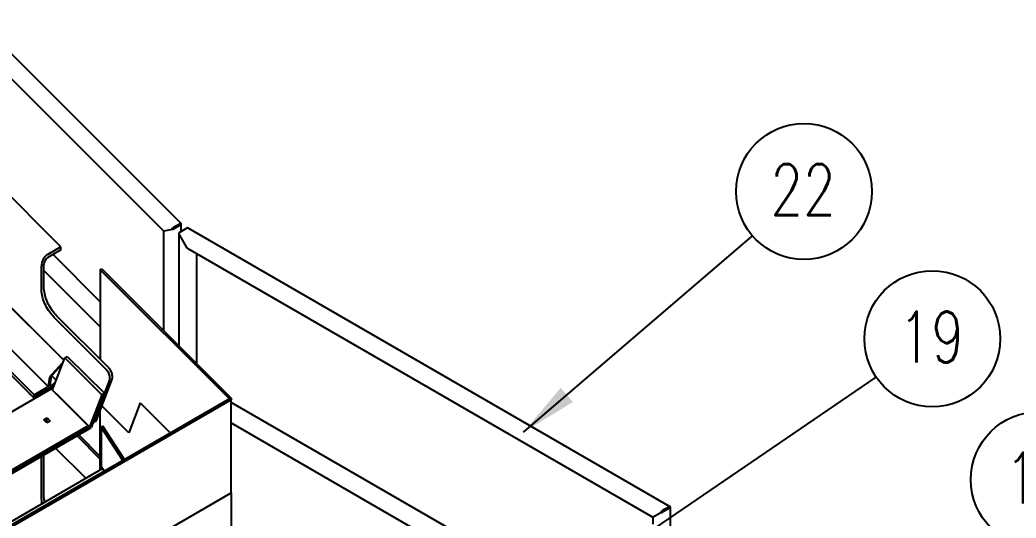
# Model space of a CAD drawing. Header units: millimetres. Extents: x 0 to 55611, y 0 to 32827.
# Drawn here: x 45700 to 47881, y 12712 to 13801 of the extents above; entities that cross this region are included whole.
import ezdxf

# ---------------------------------------------------------------- set-up
doc = ezdxf.new("R2010")
doc.units = ezdxf.units.MM
doc.header["$LTSCALE"] = 10
doc.linetypes.add('SLD-Continua', pattern=[0])
for name, color, linetype in [('CHUTE', 30, 'SLD-Continua'), ('EQUIPO', 30, 'SLD-Continua'), ('FIMSA-ACOTACIONES', 7, 'SLD-Continua'), ('STRUC', 5, 'SLD-Continua')]:
    doc.layers.add(name, color=color, linetype=linetype)
doc.styles.add('1', font='romans.shx', dxfattribs={"height": 125})
doc.styles.add('SLDTEXTSTYLE18', font='romans.shx', dxfattribs={"width": 0.75})
doc.dimstyles.new('50', dxfattribs={"dimscale": 0, "dimtxt": 125, "dimasz": 125, "dimexe": 125, "dimexo": 125, "dimgap": 50, "dimtad": 1, "dimdec": 0, "dimlfac": 49.861111, "dimzin": 1, "dimtxsty": '1', "dimcen": 2.5, "dimclrd": 1, "dimclre": 1, "dimadec": 0, "dimazin": 0, "dimtfac": 1, "dimtdec": 0, "dimtmove": 0, "dimatfit": 3, "dimfxl": 1, "dimtzin": 1, "dimarcsym": 0})

# ---------------------------------------------------------------- blocks, each defined once
blk = doc.blocks.new('SW_NOTE_0_30')
at = {"layer": 'FIMSA-ACOTACIONES', "color": 0}
blk.add_circle((120.5, 87.2), 148.7, dxfattribs=at)
at = {"layer": 'FIMSA-ACOTACIONES', "color": 0, "insert": (118.2, 146.6), "char_height": 111.12, "attachment_point": 2, "style": 'SLDTEXTSTYLE18'}
blk.add_mtext('16', dxfattribs=at)
blk = doc.blocks.new('SW_NOTE_0_31')
at = {"layer": 'FIMSA-ACOTACIONES', "color": 0}
blk.add_circle((122.8, 83.8), 148.7, dxfattribs=at)
at = {"layer": 'FIMSA-ACOTACIONES', "color": 0, "insert": (120.6, 143.2), "char_height": 111.12, "attachment_point": 2, "style": 'SLDTEXTSTYLE18'}
blk.add_mtext('19', dxfattribs=at)
blk = doc.blocks.new('SW_NOTE_0_32')
at = {"layer": 'FIMSA-ACOTACIONES', "color": 0}
blk.add_circle((112.9, 96.7), 148.7, dxfattribs=at)
at = {"layer": 'FIMSA-ACOTACIONES', "color": 0, "insert": (110.7, 156.2), "char_height": 111.12, "attachment_point": 2, "style": 'SLDTEXTSTYLE18'}
blk.add_mtext('22', dxfattribs=at)

msp = doc.modelspace()

# ---------------------------------------------------------------- linework, layer by layer
at = {"layer": 'CHUTE', "linetype": 'SLD-Continua', "lineweight": 25}
for p, q in [((45876.3, 13254.9), (45879.9, 13257)), ((45879.9, 13257), (46162.7, 12974.8)), ((46159.1, 12972.7), (45876.3, 13254.9)), ((45876.3, 13254.9), (45876.3, 13059.2)), ((46159.1, 12972.7), (44991, 12298.4)), ((46159.1, 12972.7), (46162.7, 12974.8)), ((46162.7, 12970.7), (46159.1, 12972.7)), ((46162.7, 12974.8), (46162.7, 12970.7)), ((46162.7, 12970.7), (44994.6, 12296.3)), ((45938.5, 12898.9), (45879.7, 12957.6)), ((45963.6, 12964.2), (45938.5, 12898.9)), ((45963.6, 12964.2), (46029.9, 12898.1)), ((46162.7, 12767.2), (46162.7, 12970.7)), ((45876.3, 12817.8), (45876.3, 12948.8)), ((45878.4, 12910.8), (45882, 12912.9)), ((45878.4, 12910.8), (45878.4, 12825.6)), ((45925.5, 12837.9), (45878.4, 12910.8)), ((45929.1, 12840), (45882, 12912.9)), ((44985.7, 12303.6), (45881.1, 12820.5)), ((45878.4, 12825.6), (45885.4, 12814.7)), ((45881.1, 12820.5), (45885, 12814.5)), ((44994.6, 12092.9), (46162.8, 12767.2)), ((46162.7, 12767.2), (46162.8, 12767.2)), ((46162.8, 12767.2), (46162.8, 12648.1))]:
    msp.add_line(p, q, dxfattribs=at)
at = {"layer": 'EQUIPO', "linetype": 'SLD-Continua', "lineweight": 25}
for p, q in [((45790.3, 13305.5), (43004.9, 16084.3)), ((43147.5, 15552.2), (45729.3, 12976.6)), ((43149.4, 15557.2), (45731.3, 12981.6)), ((45796.3, 13057.2), (45151.2, 13700.7)), ((45796.5, 13057.6), (45152.7, 13699.9)), ((45117.2, 13643.2), (45763.6, 12998.4)), ((45790.3, 13305.5), (45761.5, 13288.9)), ((45790.3, 13298.6), (45761.5, 13281.9)), ((45790.3, 13298.6), (45790.3, 13305.5)), ((45747.3, 13213.8), (45747.3, 13263.4)), ((45753, 13217.1), (45753, 13266.6)), ((45887.9, 13038.8), (45775.7, 13150.7)), ((45893.5, 13042), (45781.4, 13153.9)), ((45771.4, 12992.6), (45798.4, 13062.7)), ((45798.4, 13062.7), (45804.1, 13065.9)), ((45798.4, 13062.7), (45879.5, 12981.8)), ((45804.1, 13065.9), (45885.2, 12985.1)), ((45770, 13026.4), (45794.6, 13052.6)), ((45771.5, 13025.5), (45793, 13048.5)), ((45763.3, 12999.8), (45766.2, 13020.2)), ((45766.9, 13002.4), (45769.8, 13022.8)), ((45769.9, 13023.2), (45779.5, 13013.6)), ((45867.7, 12926.5), (45902.1, 13015.8)), ((44833.8, 12455.2), (45769, 12995)), ((45731.3, 12981.6), (45760.1, 12998.3)), ((45769, 12995), (45850, 12914.2)), ((45776.3, 13005.3), (45769.1, 13000)), ((45769.4, 12999.9), (45769.2, 13000.1)), ((45777.5, 13008.4), (45769.4, 13002.5)), ((45862.1, 12923.3), (45896.5, 13012.5)), ((45729.3, 12976.6), (45758.2, 12993.2)), ((45731.3, 12981.6), (45729.3, 12976.6)), ((45779, 12985), (45780.2, 12984)), ((45852.5, 12911.8), (45780.2, 12984)), ((45879.5, 12981.8), (45852.5, 12911.8)), ((45885.2, 12985.1), (45856.3, 12910.1)), ((45879.5, 12981.8), (45885.2, 12985.1)), ((45752.5, 12927.2), (45759.9, 12931.4)), ((45759.9, 12931.4), (45758, 12926.5)), ((45759.9, 12931.4), (45766.8, 12924.5)), ((45850, 12914.2), (44914.9, 12374.3)), ((44917.3, 12371.9), (45852.5, 12911.8)), ((44919.8, 12369.4), (45850.6, 12906.8)), ((45759.4, 12920.3), (45752.5, 12927.2)), ((45766.8, 12924.5), (45759.4, 12920.3)), ((45850, 12914.2), (45848.1, 12909.3)), ((45850.6, 12906.8), (45852.5, 12911.8)), ((45850.6, 12906.9), (45856.3, 12910.1)), ((45860, 12919.9), (45864.4, 12922.4)), ((45747.3, 12753), (45747.3, 12847.1)), ((45753, 12756.2), (45753, 12850.4))]:
    msp.add_line(p, q, dxfattribs=at)
at = {"layer": 'EQUIPO', "linetype": 'SLD-Continua', "lineweight": 25, "flags": 128}
for points in [[(45775.7, 13150.7), (45773, 13153.5), (45770.4, 13156.5), (45767.8, 13159.6), (45765.4, 13162.9), (45763.1, 13166.3), (45760.9, 13169.8), (45758.8, 13173.4), (45756.9, 13177.1), (45755.1, 13180.8), (45753.5, 13184.5), (45752.1, 13188.3), (45750.9, 13192.1), (45749.8, 13195.8), (45748.9, 13199.6), (45748.2, 13203.2), (45747.7, 13206.9), (45747.4, 13210.4), (45747.3, 13213.8)], [(45781.4, 13153.9), (45778.7, 13156.8), (45776, 13159.8), (45773.5, 13162.9), (45771, 13166.2), (45768.7, 13169.6), (45766.5, 13173.1), (45764.5, 13176.7), (45762.6, 13180.3), (45760.8, 13184), (45759.2, 13187.8), (45757.8, 13191.6), (45756.5, 13195.3), (45755.5, 13199.1), (45754.6, 13202.8), (45753.9, 13206.5), (45753.4, 13210.1), (45753.1, 13213.7), (45753, 13217.1)], [(45896.5, 13012.5), (45897, 13014.2), (45897.3, 13016), (45897.3, 13017.9), (45897.2, 13020), (45896.9, 13022.2), (45896.3, 13024.4), (45895.6, 13026.6), (45894.7, 13028.9), (45893.6, 13031), (45892.4, 13033.2), (45891, 13035.2), (45889.5, 13037), (45887.9, 13038.8)], [(45902.1, 13015.8), (45902.6, 13017.4), (45902.9, 13019.2), (45903, 13021.2), (45902.9, 13023.3), (45902.5, 13025.4), (45902, 13027.6), (45901.3, 13029.9), (45900.3, 13032.1), (45899.3, 13034.3), (45898, 13036.4), (45896.6, 13038.4), (45895.1, 13040.3), (45893.5, 13042)], [(45758.2, 12993.2), (45759.5, 12993.9), (45760.7, 12994.4), (45761.7, 12994.6), (45762.6, 12994.7), (45763.3, 12994.5), (45763.8, 12994.1), (45764.1, 12993.5), (45764.2, 12992.7), (45764.2, 12992.2)], [(45762.5, 12999.5), (45761.8, 12999.1), (45760.1, 12998.3)], [(45763.3, 12999.8), (45763.3, 12999), (45763.6, 12998.5), (45764, 12998.1), (45764.7, 12998), (45765.6, 12998.2), (45766.7, 12998.6), (45767.8, 12999.2), (45769.1, 13000)], [(45766.9, 13002.4), (45766.9, 13002.1), (45767, 13001.8), (45767.2, 13001.7), (45767.5, 13001.6), (45767.9, 13001.7), (45768.4, 13001.9), (45768.9, 13002.1), (45769.4, 13002.5)], [(45769.6, 12994.4), (45769.9, 12995.3), (45770.2, 12996.6), (45770.2, 12997.8), (45770, 12998.8), (45769.7, 12999.5), (45769.2, 13000.1)]]:
    msp.add_lwpolyline(points, dxfattribs=at)
at = {"layer": 'EQUIPO', "linetype": 'SLD-Continua', "lineweight": 25}
for centre, radius, start, end in [((45779.4, 13016.4), 13.7, 133.416, 164.122), ((45775.6, 13021.1), 6.05, 133.416, 164.122), ((45730.4, 12992.6), 12.2, 218.5202, 231.6183), ((45756.3, 12917.8), 7.14, 34.7534, 101.4902), ((45854.1, 12926.2), 8.47, 315.711, 339.9475), ((45860.3, 12929.1), 7.84, 301.2002, 340.812), ((45818.6, 12756.5), 65.6, 180.1914, 188.325), ((45812.9, 12753.2), 65.6, 180.1914, 188.325)]:
    msp.add_arc(centre, radius, start, end, dxfattribs=at)
for major_axis in [(9.4, 18.4), (5.6, 11.1)]:
    msp.add_ellipse((45761.5, 13271.5), major_axis=major_axis, ratio=0.575108, start_param=0.723475, end_param=2.294271, dxfattribs=at)
at = {"layer": 'STRUC', "linetype": 'SLD-Continua', "lineweight": 25}
for p, q in [((46053.3, 13356.3), (44302.5, 15103.6)), ((44300.7, 15050.5), (46014.6, 13340.1)), ((46016, 13340.1), (46030.6, 13343.5)), ((46035.8, 13345.9), (46032.8, 13344.2)), ((46035.8, 13345.9), (46050.4, 13354.4)), ((46051, 13355.9), (46036.4, 13347.4)), ((46052.2, 13353.4), (46037.5, 13344.9)), ((46053.4, 13356.1), (46050.4, 13354.4)), ((46066, 13346.1), (46051.3, 13337.6)), ((46053.6, 13338.9), (46053.6, 13355.4)), ((47123.6, 12737.2), (46068.4, 13346.3)), ((46014.5, 13340.1), (46014.5, 13122.7)), ((46048.2, 13334.6), (46048.2, 13089)), ((46051.3, 13337.6), (46049.6, 13336.6)), ((46049.6, 13330.6), (46064.3, 13305.3)), ((46067.8, 13301.6), (47085.2, 12714.2)), ((45876.3, 13185.3), (45772.9, 13288.5)), ((46087.3, 13050.1), (46087.3, 13290.3)), ((45753, 13253.5), (45876.3, 13130.4)), ((46854.3, 12566), (46162.7, 12965.3)), ((46162.7, 12920.2), (46815.2, 12543.5)), ((45876.3, 12841.4), (45825.4, 12892.2)), ((45876.3, 12847), (45829, 12894.3)), ((45844.4, 12799.3), (45778.4, 12865.1)), ((47124.1, 12736.7), (47103.5, 12724.8)), ((47121.1, 12737), (47106.5, 12728.5)), ((47122.8, 12734), (47108.2, 12725.6)), ((47124.3, 11964.6), (47124.3, 12736)), ((47085.2, 12714.2), (47085.2, 12699.3)), ((47086.6, 12715.1), (47101.3, 12723.5))]:
    msp.add_line(p, q, dxfattribs=at)
at = {"layer": 'STRUC', "linetype": 'SLD-Continua', "lineweight": 25, "flags": 128}
for points in [[(46051, 13355.9), (46051.5, 13356.1), (46051.9, 13356.3), (46052.3, 13356.4), (46052.6, 13356.5), (46052.9, 13356.5), (46053.1, 13356.4), (46053.3, 13356.3), (46053.4, 13356.1)], [(47086.6, 12715.1), (47086, 12714.7), (47085.6, 12714.5), (47085.3, 12714.3), (47085.2, 12714.2)], [(47101.3, 12723.5), (47102, 12723.9), (47102.7, 12724.4), (47103.5, 12724.8)]]:
    msp.add_lwpolyline(points, dxfattribs=at)
at = {"layer": 'STRUC', "linetype": 'SLD-Continua', "lineweight": 25}
for centre, radius, start, end in [((46043.1, 13336.5), 12.8, 121.4322, 143.1597), ((46034.1, 13351.6), 7.48, 260.2147, 297.3561), ((46051.4, 13355.4), 2.14, 290.7508, 19.4626), ((46067.4, 13344.1), 2.47, 65.8878, 125.4226), ((46050.4, 13334.6), 2.15, 110.8509, 198.5559), ((46055.4, 13331.3), 7.47, 122.6194, 159.4755), ((47122.5, 12735.3), 2.15, 41.4378, 129.1394), ((47122.1, 12736), 2.15, 290.8509, 18.5559), ((47110.5, 12722.2), 7.47, 122.6194, 159.4755), ((47104.7, 12732.2), 7.48, 260.5262, 297.3757)]:
    msp.add_arc(centre, radius, start, end, dxfattribs=at)
for centre, major_axis, ratio, start_param, end_param in [((46034.1, 13345.5), (4.87, 2.02), 0.148418, 3.865642, 4.389241), ((46034.1, 13345.5), (4.87, 2.02), 0.148418, 3.865642, 4.389241), ((46019.4, 13342.1), (4.87, 2.02), 0.148418, 3.203103, 3.865642), ((46019.4, 13342.1), (4.87, 2.02), 0.148418, 3.203103, 3.865642), ((46053.1, 13332.6), (-3.45, 5.97), 0.577335, 1.038041, 1.570756), ((46053.1, 13332.6), (-3.45, 5.97), 0.577335, 1.038041, 1.570756), ((46067.8, 13307.2), (-3.45, 5.97), 0.577335, 1.570756, 2.356235), ((46067.8, 13307.2), (-3.45, 5.97), 0.577335, 1.570756, 2.356235), ((47090.1, 12717.1), (4.88, 2.82), 0.00007, 2.356154, 3.141552), ((47104.7, 12725.5), (4.88, 2.82), 0.00007, 1.823439, 2.356154)]:
    msp.add_ellipse(centre, major_axis=major_axis, ratio=ratio, start_param=start_param, end_param=end_param, dxfattribs=at)

# ---------------------------------------------------------------- block references
at = {"layer": 'FIMSA-ACOTACIONES'}
for name, p in [('SW_NOTE_0_32', (47303.5, 13329.6)), ('SW_NOTE_0_31', (47574.4, 13020.6)), ('SW_NOTE_0_30', (47809.7, 12709))]:
    msp.add_blockref(name, p, dxfattribs=at)

# ---------------------------------------------------------------- leaders
for points in [[(46802.4, 12900.2), (47303.5, 13329.6)], [(46933.8, 12583.7), (47574.4, 13020.6)]]:
    msp.add_leader(points, dimstyle='50', override={"dimscale": 1, "dimlfac": 1})

doc.saveas('drawing.dxf')
